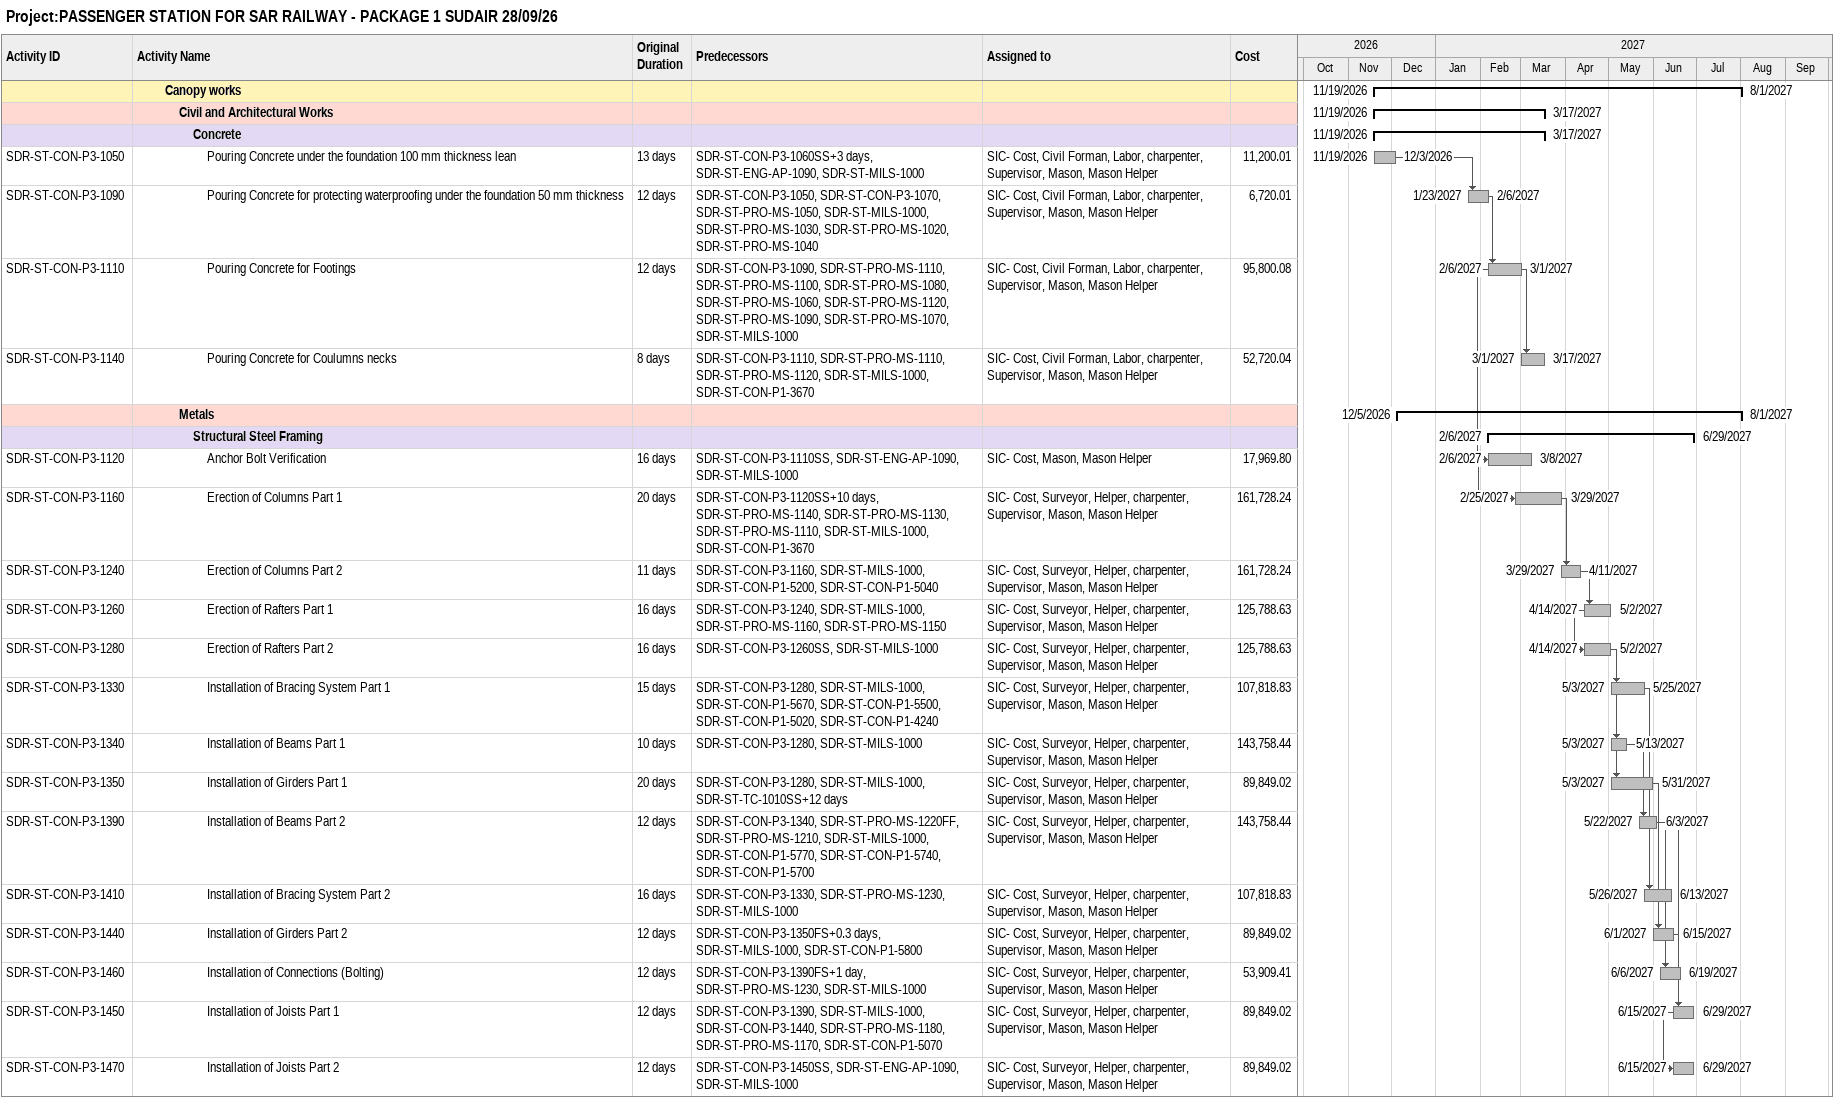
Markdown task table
Project:PASSENGER STATION FOR SAR RAILWAY - PACKAGE 1 SUDAIR 28/09/26

| ID | Level | Task | Original duration | Start | Finish | Predecessors | Resources | Cost |
|---|---|---|---|---|---|---|---|---|
|  | 3 | **Canopy works** |  | 2026-11-19 | 2027-08-01 |  |  |  |
|  | 4 | **Civil and Architectural Works** |  | 2026-11-19 | 2027-03-17 |  |  |  |
|  | 5 | **Concrete** |  | 2026-11-19 | 2027-03-17 |  |  |  |
| SDR-ST-CON-P3-1050 | 6 | Pouring Concrete under the foundation 100 mm thickness lean | 13d | 2026-11-19 | 2026-12-03 | SDR-ST-CON-P3-1060SS+3d, SDR-ST-ENG-AP-1090, SDR-ST-MILS-1000 | SIC- Cost, Civil Forman, Labor, charpenter, Supervisor, Mason, Mason Helper | 11200.01 |
| SDR-ST-CON-P3-1090 | 6 | Pouring Concrete for protecting waterproofing under the foundation 50 mm thickness | 12d | 2027-01-23 | 2027-02-06 | SDR-ST-CON-P3-1050, SDR-ST-CON-P3-1070, SDR-ST-PRO-MS-1050, SDR-ST-MILS-1000, SDR-ST-PRO-MS-1030, SDR-ST-PRO-MS-1020, SDR-ST-PRO-MS-1040 | SIC- Cost, Civil Forman, Labor, charpenter, Supervisor, Mason, Mason Helper | 6720.01 |
| SDR-ST-CON-P3-1110 | 6 | Pouring Concrete for Footings | 12d | 2027-02-06 | 2027-03-01 | SDR-ST-CON-P3-1090, SDR-ST-PRO-MS-1110, SDR-ST-PRO-MS-1100, SDR-ST-PRO-MS-1080, SDR-ST-PRO-MS-1060, SDR-ST-PRO-MS-1120, SDR-ST-PRO-MS-1090, SDR-ST-PRO-MS-1070, SDR-ST-MILS-1000 | SIC- Cost, Civil Forman, Labor, charpenter, Supervisor, Mason, Mason Helper | 95800.08 |
| SDR-ST-CON-P3-1140 | 6 | Pouring Concrete for Coulumns necks | 8d | 2027-03-01 | 2027-03-17 | SDR-ST-CON-P3-1110, SDR-ST-PRO-MS-1110, SDR-ST-PRO-MS-1120, SDR-ST-MILS-1000, SDR-ST-CON-P1-3670 | SIC- Cost, Civil Forman, Labor, charpenter, Supervisor, Mason, Mason Helper | 52720.04 |
|  | 4 | **Metals** |  | 2026-12-05 | 2027-08-01 |  |  |  |
|  | 5 | **Structural Steel Framing** |  | 2027-02-06 | 2027-06-29 |  |  |  |
| SDR-ST-CON-P3-1120 | 6 | Anchor Bolt Verification | 16d | 2027-02-06 | 2027-03-08 | SDR-ST-CON-P3-1110SS, SDR-ST-ENG-AP-1090, SDR-ST-MILS-1000 | SIC- Cost, Mason, Mason Helper | 17969.80 |
| SDR-ST-CON-P3-1160 | 6 | Erection of Columns Part 1 | 20d | 2027-02-25 | 2027-03-29 | SDR-ST-CON-P3-1120SS+10d, SDR-ST-PRO-MS-1140, SDR-ST-PRO-MS-1130, SDR-ST-PRO-MS-1110, SDR-ST-MILS-1000, SDR-ST-CON-P1-3670 | SIC- Cost, Surveyor, Helper, charpenter, Supervisor, Mason, Mason Helper | 161728.24 |
| SDR-ST-CON-P3-1240 | 6 | Erection of Columns Part 2 | 11d | 2027-03-29 | 2027-04-11 | SDR-ST-CON-P3-1160, SDR-ST-MILS-1000, SDR-ST-CON-P1-5200, SDR-ST-CON-P1-5040 | SIC- Cost, Surveyor, Helper, charpenter, Supervisor, Mason, Mason Helper | 161728.24 |
| SDR-ST-CON-P3-1260 | 6 | Erection of Rafters Part 1 | 16d | 2027-04-14 | 2027-05-02 | SDR-ST-CON-P3-1240, SDR-ST-MILS-1000, SDR-ST-PRO-MS-1160, SDR-ST-PRO-MS-1150 | SIC- Cost, Surveyor, Helper, charpenter, Supervisor, Mason, Mason Helper | 125788.63 |
| SDR-ST-CON-P3-1280 | 6 | Erection of Rafters Part 2 | 16d | 2027-04-14 | 2027-05-02 | SDR-ST-CON-P3-1260SS, SDR-ST-MILS-1000 | SIC- Cost, Surveyor, Helper, charpenter, Supervisor, Mason, Mason Helper | 125788.63 |
| SDR-ST-CON-P3-1330 | 6 | Installation of Bracing System Part 1 | 15d | 2027-05-03 | 2027-05-25 | SDR-ST-CON-P3-1280, SDR-ST-MILS-1000, SDR-ST-CON-P1-5670, SDR-ST-CON-P1-5500, SDR-ST-CON-P1-5020, SDR-ST-CON-P1-4240 | SIC- Cost, Surveyor, Helper, charpenter, Supervisor, Mason, Mason Helper | 107818.83 |
| SDR-ST-CON-P3-1340 | 6 | Installation of Beams Part 1 | 10d | 2027-05-03 | 2027-05-13 | SDR-ST-CON-P3-1280, SDR-ST-MILS-1000 | SIC- Cost, Surveyor, Helper, charpenter, Supervisor, Mason, Mason Helper | 143758.44 |
| SDR-ST-CON-P3-1350 | 6 | Installation of Girders Part 1 | 20d | 2027-05-03 | 2027-05-31 | SDR-ST-CON-P3-1280, SDR-ST-MILS-1000, SDR-ST-TC-1010SS+12d | SIC- Cost, Surveyor, Helper, charpenter, Supervisor, Mason, Mason Helper | 89849.02 |
| SDR-ST-CON-P3-1390 | 6 | Installation of Beams Part 2 | 12d | 2027-05-22 | 2027-06-03 | SDR-ST-CON-P3-1340, SDR-ST-PRO-MS-1220FF, SDR-ST-PRO-MS-1210, SDR-ST-MILS-1000, SDR-ST-CON-P1-5770, SDR-ST-CON-P1-5740, SDR-ST-CON-P1-5700 | SIC- Cost, Surveyor, Helper, charpenter, Supervisor, Mason, Mason Helper | 143758.44 |
| SDR-ST-CON-P3-1410 | 6 | Installation of Bracing System Part 2 | 16d | 2027-05-26 | 2027-06-13 | SDR-ST-CON-P3-1330, SDR-ST-PRO-MS-1230, SDR-ST-MILS-1000 | SIC- Cost, Surveyor, Helper, charpenter, Supervisor, Mason, Mason Helper | 107818.83 |
| SDR-ST-CON-P3-1440 | 6 | Installation of Girders Part 2 | 12d | 2027-06-01 | 2027-06-15 | SDR-ST-CON-P3-1350FS+0.3d, SDR-ST-MILS-1000, SDR-ST-CON-P1-5800 | SIC- Cost, Surveyor, Helper, charpenter, Supervisor, Mason, Mason Helper | 89849.02 |
| SDR-ST-CON-P3-1460 | 6 | Installation of Connections (Bolting) | 12d | 2027-06-06 | 2027-06-19 | SDR-ST-CON-P3-1390FS+1d, SDR-ST-PRO-MS-1230, SDR-ST-MILS-1000 | SIC- Cost, Surveyor, Helper, charpenter, Supervisor, Mason, Mason Helper | 53909.41 |
| SDR-ST-CON-P3-1450 | 6 | Installation of Joists Part 1 | 12d | 2027-06-15 | 2027-06-29 | SDR-ST-CON-P3-1390, SDR-ST-MILS-1000, SDR-ST-CON-P3-1440, SDR-ST-PRO-MS-1180, SDR-ST-PRO-MS-1170, SDR-ST-CON-P1-5070 | SIC- Cost, Surveyor, Helper, charpenter, Supervisor, Mason, Mason Helper | 89849.02 |
| SDR-ST-CON-P3-1470 | 6 | Installation of Joists Part 2 | 12d | 2027-06-15 | 2027-06-29 | SDR-ST-CON-P3-1450SS, SDR-ST-ENG-AP-1090, SDR-ST-MILS-1000 | SIC- Cost, Surveyor, Helper, charpenter, Supervisor, Mason, Mason Helper | 89849.02 |
